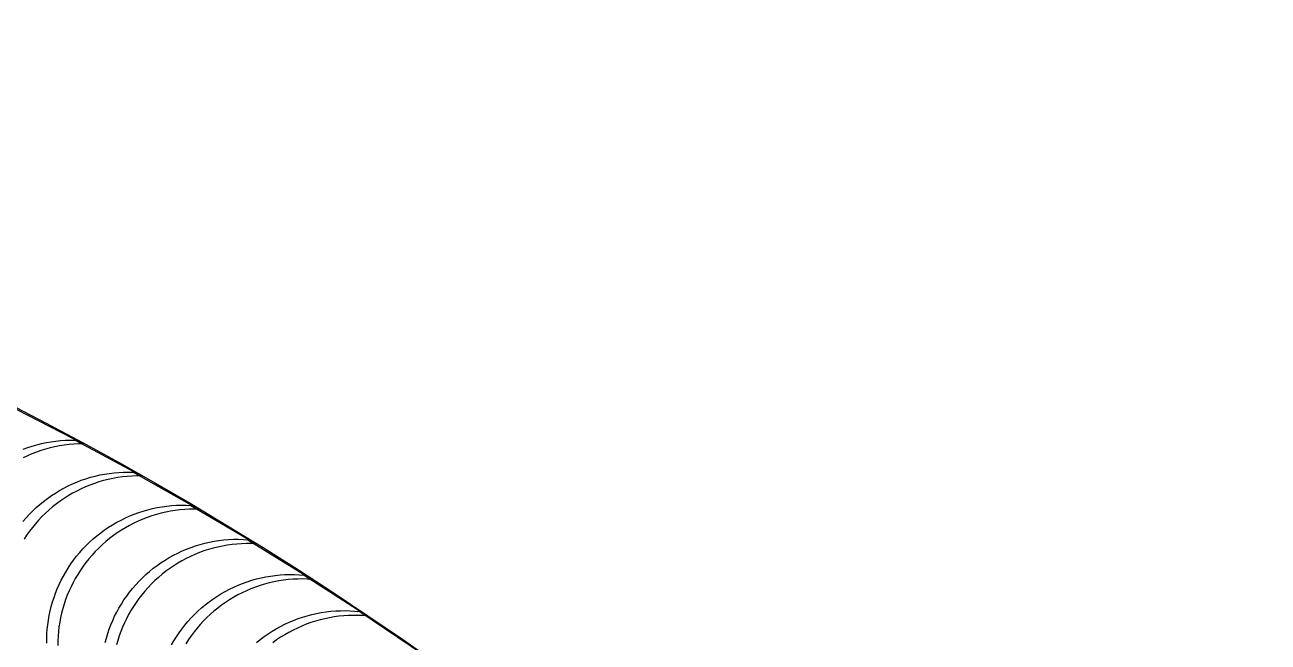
# Model space of a CAD drawing. Header units: metres. Extents: x -22.9 to 22.9, y -22.9 to 22.9.
# Drawn here: x 10.52 to 18.72, y 18.78 to 22.86 of the extents above; entities that cross this region are included whole.
import ezdxf

# ---------------------------------------------------------------- set-up
doc = ezdxf.new("R2010")
doc.units = ezdxf.units.M
doc.layers.add('SCAN_FOOTPRINTS', color=5, linetype='Continuous')
doc.layers.add('TANK_BOUNDARY', color=7, linetype='Continuous')

msp = doc.modelspace()

# ---------------------------------------------------------------- linework, layer by layer
at = {"layer": 'SCAN_FOOTPRINTS'}
for points in [[(10.4583, 20.3214), (10.9028, 20.0925), (10.9028, 20.0925), (10.871, 20.0919), (10.8393, 20.0902), (10.8076, 20.0874), (10.7761, 20.0835), (10.7447, 20.0785), (10.7135, 20.0723), (10.6825, 20.0651), (10.6519, 20.0567), (10.6215, 20.0473), (10.5915, 20.0369), (10.5619, 20.0253), (10.5327, 20.0128), (10.5039, 19.9992)], [(10.5046, 20.0561), (10.5345, 20.0671), (10.5647, 20.077), (10.5952, 20.0858), (10.6261, 20.0935), (10.6571, 20.1002), (10.6884, 20.1057), (10.7199, 20.1102), (10.7515, 20.1135), (10.7832, 20.1157), (10.815, 20.1168), (10.8468, 20.1167), (11.2868, 19.8793), (11.2868, 19.8793), (11.255, 19.8794), (11.2233, 19.8783), (11.1916, 19.8761), (11.1599, 19.8727), (11.1285, 19.8683), (11.0972, 19.8628), (11.0661, 19.8561), (11.0353, 19.8484), (11.0047, 19.8396), (10.9745, 19.8297), (10.9447, 19.8187), (10.9152, 19.8067), (10.8863, 19.7937), (10.8577, 19.7796), (10.8297, 19.7646), (10.8023, 19.7485), (10.7754, 19.7315), (10.7492, 19.7136), (10.7236, 19.6948), (10.6987, 19.675), (10.6745, 19.6544), (10.651, 19.633), (10.6283, 19.6107), (10.6064, 19.5877), (10.5854, 19.5639), (10.5651, 19.5393), (10.5458, 19.5141), (10.5274, 19.4882), (10.5099, 19.4617)], [(10.5032, 19.5786), (10.5239, 19.6027), (10.5454, 19.6261), (10.5677, 19.6487), (10.5909, 19.6705), (10.6147, 19.6915), (10.6393, 19.7117), (10.6646, 19.7309), (10.6906, 19.7493), (10.7172, 19.7667), (10.7443, 19.7832), (10.7721, 19.7987), (10.8004, 19.8132), (10.8292, 19.8267), (10.8584, 19.8391), (10.888, 19.8506), (10.9181, 19.861), (10.9485, 19.8703), (10.9792, 19.8785), (11.0102, 19.8857), (11.0414, 19.8917), (11.0728, 19.8967), (11.1043, 19.9005), (11.136, 19.9032), (11.1677, 19.9048), (11.1995, 19.9053), (11.2313, 19.9046), (11.6667, 19.6588), (11.6667, 19.6588), (11.6349, 19.6594), (11.6031, 19.659), (11.5714, 19.6574), (11.5397, 19.6547), (11.5082, 19.6508), (11.4768, 19.6459), (11.4456, 19.6398), (11.4146, 19.6327), (11.3839, 19.6245), (11.3535, 19.6151), (11.3234, 19.6048), (11.2938, 19.5933), (11.2646, 19.5808), (11.2358, 19.5673), (11.2075, 19.5528), (11.1797, 19.5373), (11.1526, 19.5209), (11.126, 19.5034), (11.1, 19.4851), (11.0747, 19.4658), (11.0501, 19.4457), (11.0263, 19.4247), (11.0031, 19.4029), (10.9808, 19.3803), (10.9593, 19.3569), (10.9386, 19.3327), (10.9188, 19.3079), (10.8999, 19.2823), (10.8819, 19.2561), (10.8648, 19.2293), (10.8487, 19.2019), (10.834, 19.1749), (10.8203, 19.1473), (10.8075, 19.1193), (10.7956, 19.0909), (10.7848, 19.062), (10.7749, 19.0329), (10.7661, 19.0034), (10.7582, 18.9736), (10.7514, 18.9436), (10.7457, 18.9133), (10.7409, 18.8829), (10.7372, 18.8523), (10.7346, 18.8217), (10.7329, 18.7909), (10.7324, 18.7601)], [(10.6602, 18.7738), (10.6603, 18.8046), (10.6614, 18.8354), (10.6636, 18.8661), (10.6669, 18.8967), (10.6711, 18.9272), (10.6765, 18.9575), (10.6828, 18.9877), (10.6902, 19.0175), (10.6986, 19.0472), (10.708, 19.0765), (10.7185, 19.1055), (10.7299, 19.1341), (10.7422, 19.1623), (10.7556, 19.19), (10.7698, 19.2173), (10.785, 19.2441), (10.8017, 19.2712), (10.8193, 19.2977), (10.8378, 19.3235), (10.8572, 19.3487), (10.8775, 19.3731), (10.8986, 19.3969), (10.9206, 19.4199), (10.9433, 19.4421), (10.9668, 19.4634), (10.9911, 19.484), (11.0161, 19.5036), (11.0417, 19.5224), (11.0681, 19.5402), (11.095, 19.5571), (11.1225, 19.5731), (11.1505, 19.588), (11.1791, 19.602), (11.2081, 19.6149), (11.2376, 19.6269), (11.2674, 19.6377), (11.2977, 19.6475), (11.3282, 19.6563), (11.3591, 19.6639), (11.3902, 19.6704), (11.4215, 19.6759), (11.453, 19.6802), (11.4846, 19.6835), (11.5163, 19.6856), (11.5481, 19.6866), (11.5799, 19.6864), (11.6117, 19.6852), (12.0422, 19.431), (12.0422, 19.431), (12.0105, 19.4323), (11.9787, 19.4324), (11.9469, 19.4314), (11.9152, 19.4293), (11.8836, 19.4261), (11.8521, 19.4217), (11.8208, 19.4163), (11.7897, 19.4097), (11.7588, 19.4021), (11.7283, 19.3934), (11.698, 19.3836), (11.6682, 19.3727), (11.6387, 19.3608), (11.6097, 19.3478), (11.5811, 19.3339), (11.5531, 19.3189), (11.5256, 19.303), (11.4986, 19.2861), (11.4723, 19.2682), (11.4467, 19.2495), (11.4217, 19.2298), (11.3974, 19.2093), (11.3739, 19.1879), (11.3511, 19.1657), (11.3292, 19.1427), (11.308, 19.119), (11.2878, 19.0945), (11.2683, 19.0694), (11.2498, 19.0435), (11.2323, 19.017), (11.2156, 18.9899), (11.2004, 18.9632), (11.1862, 18.9359), (11.1728, 18.9081), (11.1605, 18.8799), (11.1491, 18.8513), (11.1386, 18.8223), (11.1292, 18.793), (11.1208, 18.7634)], [(11.0457, 18.7789), (11.0536, 18.8086), (11.0626, 18.8381), (11.0726, 18.8672), (11.0836, 18.896), (11.0955, 18.9244), (11.1084, 18.9523), (11.1223, 18.9798), (11.1371, 19.0068), (11.1528, 19.0333), (11.1699, 19.0601), (11.188, 19.0862), (11.207, 19.1117), (11.2269, 19.1365), (11.2477, 19.1606), (11.2693, 19.1839), (11.2917, 19.2065), (11.3148, 19.2282), (11.3388, 19.2491), (11.3634, 19.2692), (11.3888, 19.2884), (11.4148, 19.3066), (11.4414, 19.324), (11.4687, 19.3403), (11.4965, 19.3558), (11.5248, 19.3702), (11.5536, 19.3836), (11.5829, 19.396), (11.6126, 19.4073), (11.6427, 19.4176), (11.6731, 19.4268), (11.7038, 19.435), (11.7348, 19.442), (11.766, 19.448), (11.7974, 19.4528), (11.829, 19.4566), (11.8607, 19.4592), (11.8924, 19.4607), (11.9242, 19.461), (11.956, 19.4603), (11.9877, 19.4584), (12.4134, 19.196), (12.4134, 19.196), (12.3816, 19.1979), (12.3499, 19.1987), (12.3181, 19.1983), (12.2863, 19.1968), (12.2546, 19.1942), (12.2231, 19.1904), (12.1917, 19.1856), (12.1604, 19.1796), (12.1294, 19.1726), (12.0987, 19.1645), (12.0683, 19.1552), (12.0382, 19.1449), (12.0085, 19.1336), (11.9793, 19.1212), (11.9504, 19.1078), (11.9221, 19.0934), (11.8943, 19.078), (11.8671, 19.0616), (11.8404, 19.0442), (11.8144, 19.026), (11.7891, 19.0068), (11.7644, 18.9867), (11.7405, 18.9658), (11.7173, 18.9441), (11.6949, 18.9215), (11.6733, 18.8982), (11.6525, 18.8741), (11.6327, 18.8493), (11.6137, 18.8238), (11.5956, 18.7977), (11.5784, 18.771)], [(11.4849, 18.7626), (11.5002, 18.7894), (11.5164, 18.8155), (11.5341, 18.842), (11.5527, 18.8677), (11.5722, 18.8929), (11.5925, 18.9173), (11.6137, 18.9409), (11.6358, 18.9638), (11.6586, 18.986), (11.6822, 19.0073), (11.7065, 19.0277), (11.7316, 19.0473), (11.7573, 19.066), (11.7836, 19.0837), (11.8106, 19.1006), (11.8382, 19.1164), (11.8662, 19.1313), (11.8948, 19.1452), (11.9239, 19.158), (11.9534, 19.1698), (11.9833, 19.1806), (12.0136, 19.1903), (12.0442, 19.199), (12.0751, 19.2065), (12.1062, 19.213), (12.1375, 19.2183), (12.169, 19.2226), (12.2007, 19.2257), (12.2324, 19.2277), (12.2642, 19.2286), (12.2959, 19.2283), (12.3277, 19.227), (12.3594, 19.2245), (12.7799, 18.954), (12.7799, 18.954), (12.7482, 18.9565), (12.7164, 18.9578), (12.6847, 18.9581), (12.6529, 18.9572), (12.6212, 18.9552), (12.5895, 18.9521), (12.558, 18.9478), (12.5267, 18.9425), (12.4956, 18.936), (12.4647, 18.9285), (12.4341, 18.9198), (12.4038, 18.9101), (12.3739, 18.8993), (12.3444, 18.8875), (12.3154, 18.8747), (12.2868, 18.8608), (12.2587, 18.8459), (12.2311, 18.8301), (12.2042, 18.8132), (12.1778, 18.7955), (12.1521, 18.7768)], [(12.0452, 18.7793), (12.07, 18.7993), (12.0954, 18.8184), (12.1214, 18.8366), (12.1481, 18.8538), (12.1754, 18.8701), (12.2033, 18.8854), (12.2316, 18.8998), (12.2605, 18.9131), (12.2898, 18.9254), (12.3195, 18.9366), (12.3496, 18.9468), (12.3801, 18.956), (12.4108, 18.964), (12.4419, 18.971), (12.4731, 18.9768), (12.5045, 18.9816), (12.5361, 18.9852), (12.5678, 18.9877), (12.5995, 18.9891), (12.6313, 18.9894), (12.6631, 18.9885), (12.6948, 18.9866), (12.7265, 18.9835), (13.1417, 18.705)]]:
    msp.add_lwpolyline(points, dxfattribs=at)
at = {"layer": 'TANK_BOUNDARY'}
msp.add_circle((0, 0), 22.86, dxfattribs=at)

doc.saveas('drawing.dxf')
